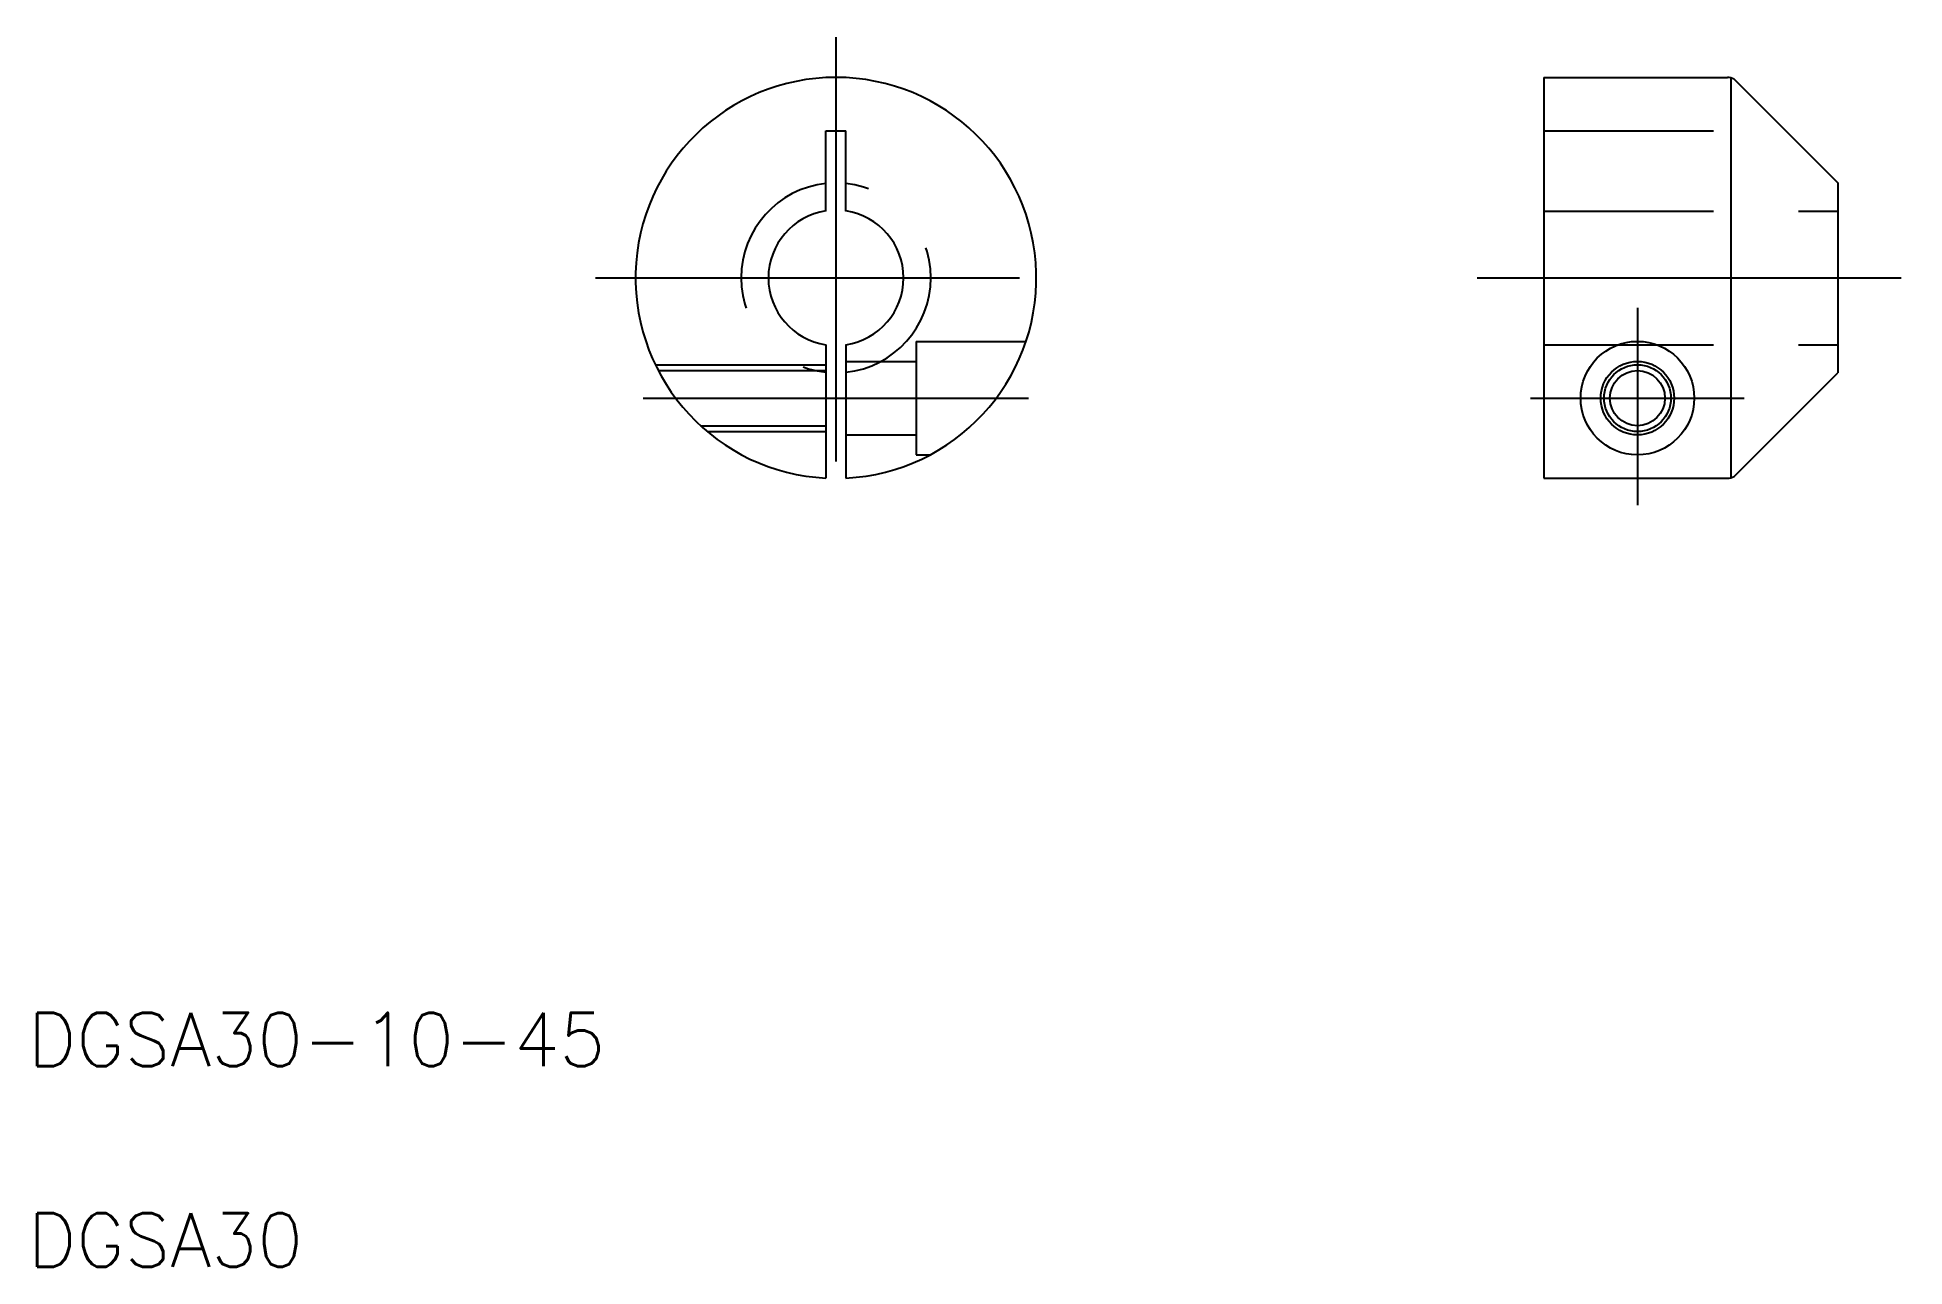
# Model space of a CAD drawing. Extents: x 23 to 163, y 32 to 124.
import ezdxf

# ---------------------------------------------------------------- set-up
doc = ezdxf.new("R2010")
doc.units = 0
doc.linetypes.add('CENTER', pattern=[50.8, 31.75, -6.35, 6.35, -6.35])
doc.linetypes.add('DASHED', pattern=[19.05, 12.7, -6.35])
doc.layers.get('0').update_dxf_attribs({"linetype": 'CONTINUOUS'})
doc.layers.add('CENTER', color=1, linetype='CENTER')
doc.styles.get("Standard").update_dxf_attribs({"font": 'txt.shx'})

msp = doc.modelspace()

# ---------------------------------------------------------------- linework, layer by layer
at = {"color": 7, "linetype": 'CONTINUOUS'}
for p, q in [((135.5, 120.9), (149.23, 120.9)), ((135.5, 120.9), (135.5, 90.9)), ((149.5, 120.86), (149.5, 90.93)), ((149.73, 120.76), (157.5, 113)), ((81.75, 110.9), (81.75, 116.9)), ((81.75, 116.9), (83.25, 116.9)), ((83.25, 110.9), (83.25, 116.9)), ((149.5, 113.38), (149.5, 113.38)), ((157.5, 113), (157.5, 98.8)), ((149.5, 105.9), (149.5, 105.9)), ((81.75, 100.9), (81.75, 90.92)), ((83.25, 100.9), (83.25, 90.92)), ((149.73, 91.03), (157.5, 98.8)), ((135.5, 90.9), (149.23, 90.9))]:
    msp.add_line(p, q, dxfattribs=at)
at = {"color": 3, "linetype": 'DASHED'}
for p, q in [((135.5, 116.9), (153.66, 116.9)), ((135.5, 110.9), (157.5, 110.9)), ((88.5, 101.15), (96.73, 101.15)), ((88.5, 101.15), (88.5, 92.65)), ((135.5, 100.9), (157.5, 100.9)), ((68.98, 99.4), (81.75, 99.4)), ((83.25, 99.65), (88.5, 99.65)), ((69.2, 98.96), (81.75, 98.96)), ((72.37, 94.84), (81.75, 94.84)), ((72.87, 94.4), (81.75, 94.4)), ((83.25, 94.15), (88.5, 94.15)), ((88.5, 92.65), (89.53, 92.65))]:
    msp.add_line(p, q, dxfattribs=at)
at = {"color": 7, "linetype": 'CONTINUOUS'}
for radius in [4.25, 2.75, 2.06]:
    msp.add_circle((142.5, 96.9), radius, dxfattribs=at)
at = {"color": 3, "linetype": 'CONTINUOUS'}
msp.add_circle((142.5, 96.9), 2.5, dxfattribs=at)
at = {"color": 7, "linetype": 'CONTINUOUS'}
for centre, radius, start, end in [((82.5, 105.9), 15, 272.866, 267.134), ((149.23, 119.9), 1, 60, 90), ((82.5, 105.9), 5.06, 98.5308, 261.4692), ((82.5, 105.9), 5.06, 278.5308, 81.4692), ((149.23, 91.9), 1, 270, 300)]:
    msp.add_arc(centre, radius, start, end, dxfattribs=at)
at = {"color": 3, "linetype": 'DASHED'}
for start, end in [(96.0637, 263.9363), (276.0637, 83.9363)]:
    msp.add_arc((82.5, 105.9), 7.1, start, end, dxfattribs=at)
at = {"layer": 'CENTER', "color": 1, "linetype": 'CENTER'}
for p, q in [((82.5, 123.9), (82.5, 87.9)), ((64.5, 105.9), (100.5, 105.9)), ((130.5, 105.9), (162.5, 105.9)), ((142.5, 103.66), (142.5, 88.9)), ((68.08, 96.9), (96.92, 96.9)), ((134.5, 96.9), (150.5, 96.9))]:
    msp.add_line(p, q, dxfattribs=at)

# ---------------------------------------------------------------- texts
at = {"color": 7, "linetype": 'CONTINUOUS'}
for s, p in [('DGSA30-10-45', (22.03, 46.91)), ('DGSA30', (22.03, 31.91))]:
    msp.add_text(s, height=4, dxfattribs=at).set_placement(p)

doc.saveas('drawing.dxf')
